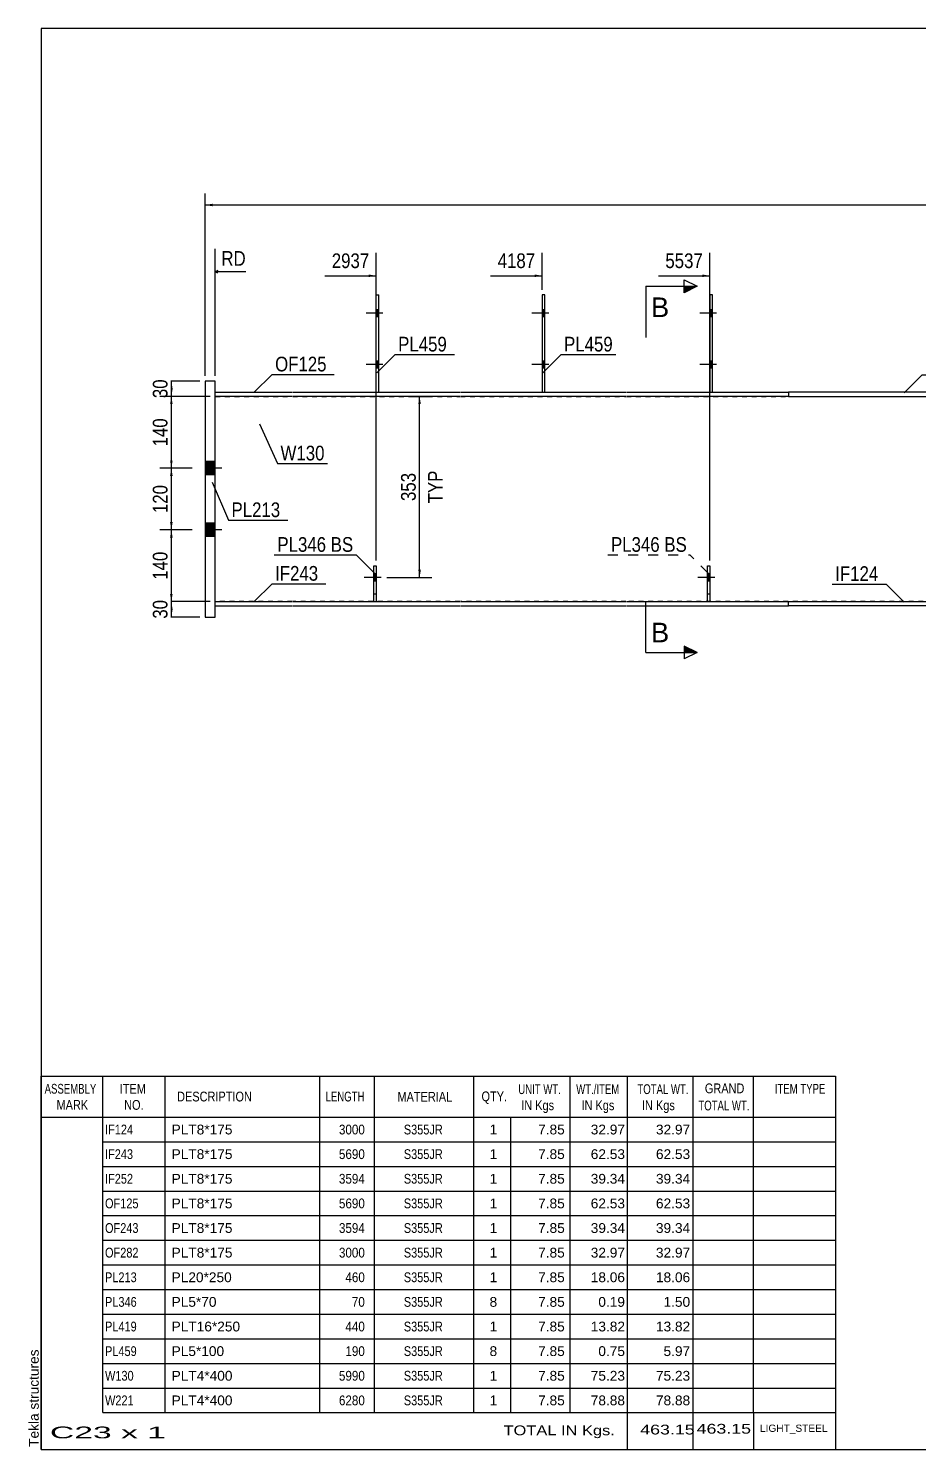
# Model space of a CAD drawing. Header units: millimetres. Extents: x -336 to 67, y -165 to 112.
# Drawn here: x -335.9 to -162.4, y -165.3 to 111.7 of the extents above; entities that cross this region are included whole.
import ezdxf

# ---------------------------------------------------------------- set-up
doc = ezdxf.new("R2010")
doc.units = ezdxf.units.MM
doc.linetypes.add('DXK_LINE_DOT1', pattern=[1.8814, 0.9407, -0.9407])
doc.linetypes.add('DXK_LINE_DOT2', pattern=[3.9198, 1.9599, -1.9599])
doc.styles.add('Arial', font='ARIAL.TTF', dxfattribs={"height": 0.2})
doc.styles.add('Arial Narrow', font='ARIALN.TTF', dxfattribs={"height": 0.2})

# ---------------------------------------------------------------- blocks, each defined once
blk = doc.blocks.new('Unknown-627317085-1209')
at = {"color": 5, "linetype": 'Continuous'}
for p, q in [((66.57, 111.74), (-333.43, 111.74)), ((-333.43, 111.74), (-333.43, -165.26)), ((66.57, -165.26), (66.57, 111.74)), ((-333.43, -165.26), (66.57, -165.26))]:
    blk.add_line(p, q, dxfattribs=at)
at = {"color": 174, "linetype": 'Continuous', "style": 'Arial'}
blk.add_text('Tekla structures', height=1.9102, rotation=90, dxfattribs=at).set_placement((-333.93, -164.76))
blk = doc.blocks.new('Bolt-627317085-1271 - 1261')
at = {"color": 3, "linetype": 'DXK_LINE_DOT2'}
for p, q in [((-267.15, 4.7), (-270.45, 4.7)), ((-268.1, 5.4), (-268.6, 5.4)), ((-268.1, 4), (-268.6, 4))]:
    blk.add_line(p, q, dxfattribs=at)
blk = doc.blocks.new('Part-627317085-1392 - 1261')
at = {"color": 7, "linetype": 'DXK_LINE_DOT1'}
for p, q in [((-268.6, 0), (-268.6, 7)), ((-268.6, 7), (-268.1, 7)), ((-268.1, 7), (-268.1, 0))]:
    blk.add_line(p, q, dxfattribs=at)
blk = doc.blocks.new('Bolt-627317085-1265 - 1261')
at = {"linetype": 'Continuous'}
for points in [[(-202.55, 55.5), (-202.55, 56.9), (-203.05, 56.9), (-203.05, 55.5)], [(-202.55, 55.5), (-202.55, 56.9), (-203.05, 56.9), (-203.05, 55.5)], [(-202.55, 45.5), (-202.55, 46.9), (-203.05, 46.9), (-203.05, 45.5)], [(-202.55, 45.5), (-202.55, 46.9), (-203.05, 46.9), (-203.05, 45.5)]]:
    blk.add_hatch(color=3, dxfattribs=at).paths.add_polyline_path(points)
at = {"color": 3, "linetype": 'Continuous'}
for p, q in [((-201.75, 56.2), (-205.05, 56.2)), ((-201.75, 56.2), (-205.05, 56.2)), ((-202.55, 56.9), (-203.05, 56.9)), ((-202.55, 56.9), (-203.05, 56.9)), ((-202.55, 55.5), (-203.05, 55.5)), ((-202.55, 55.5), (-203.05, 55.5)), ((-201.75, 46.2), (-205.05, 46.2)), ((-201.75, 46.2), (-205.05, 46.2)), ((-202.55, 46.9), (-203.05, 46.9)), ((-202.55, 46.9), (-203.05, 46.9)), ((-202.55, 45.5), (-203.05, 45.5)), ((-202.55, 45.5), (-203.05, 45.5))]:
    blk.add_line(p, q, dxfattribs=at)
blk = doc.blocks.new('Part-627317085-1644 - 1261')
at = {"color": 2, "linetype": 'Continuous'}
for p, q in [((-268.1, 40.8), (-268.1, 59.8)), ((-268.1, 59.8), (-267.6, 59.8)), ((-267.6, 40.8), (-267.6, 59.8))]:
    blk.add_line(p, q, dxfattribs=at)
at = {"color": 7, "linetype": 'DXK_LINE_DOT1'}
blk.add_line((-268.1, 40.8), (-267.6, 40.8), dxfattribs=at)
blk = doc.blocks.new('Bolt-627317085-1270 - 1261')
at = {"linetype": 'Continuous'}
blk.add_hatch(color=3, dxfattribs=at).paths.add_polyline_path([(-268.1, 4), (-268.1, 5.4), (-268.6, 5.4), (-268.6, 4)])
at = {"color": 3, "linetype": 'Continuous'}
for p, q in [((-267.15, 4.7), (-270.45, 4.7)), ((-268.1, 5.4), (-268.6, 5.4)), ((-268.1, 4), (-268.6, 4))]:
    blk.add_line(p, q, dxfattribs=at)
blk = doc.blocks.new('Bolt-627317085-1272 - 1261')
at = {"linetype": 'Continuous'}
for points in [[(-235.25, 55.5), (-235.25, 56.9), (-235.75, 56.9), (-235.75, 55.5)], [(-235.25, 55.5), (-235.25, 56.9), (-235.75, 56.9), (-235.75, 55.5)], [(-235.25, 45.5), (-235.25, 46.9), (-235.75, 46.9), (-235.75, 45.5)], [(-235.25, 45.5), (-235.25, 46.9), (-235.75, 46.9), (-235.75, 45.5)]]:
    blk.add_hatch(color=3, dxfattribs=at).paths.add_polyline_path(points)
at = {"color": 3, "linetype": 'Continuous'}
for p, q in [((-234.45, 56.2), (-237.75, 56.2)), ((-234.45, 56.2), (-237.75, 56.2)), ((-235.25, 56.9), (-235.75, 56.9)), ((-235.25, 56.9), (-235.75, 56.9)), ((-235.25, 55.5), (-235.75, 55.5)), ((-235.25, 55.5), (-235.75, 55.5)), ((-234.45, 46.2), (-237.75, 46.2)), ((-234.45, 46.2), (-237.75, 46.2)), ((-235.25, 46.9), (-235.75, 46.9)), ((-235.25, 46.9), (-235.75, 46.9)), ((-235.25, 45.5), (-235.75, 45.5)), ((-235.25, 45.5), (-235.75, 45.5))]:
    blk.add_line(p, q, dxfattribs=at)
blk = doc.blocks.new('Bolt-627317085-1273 - 1261')
at = {"linetype": 'Continuous'}
for points in [[(-301.5, 27.3), (-301.5, 24.7), (-299.5, 24.7), (-299.5, 27.3)], [(-301.5, 27.3), (-301.5, 24.7), (-299.5, 24.7), (-299.5, 27.3)], [(-301.5, 15.3), (-301.5, 12.7), (-299.5, 12.7), (-299.5, 15.3)], [(-301.5, 15.3), (-301.5, 12.7), (-299.5, 12.7), (-299.5, 15.3)]]:
    blk.add_hatch(color=3, dxfattribs=at).paths.add_polyline_path(points)
at = {"color": 3, "linetype": 'Continuous'}
for p, q in [((-299.5, 27.3), (-301.5, 27.3)), ((-299.5, 27.3), (-301.5, 27.3)), ((-298.2, 26), (-301.5, 26)), ((-298.2, 26), (-301.5, 26)), ((-299.5, 24.7), (-301.5, 24.7)), ((-299.5, 24.7), (-301.5, 24.7)), ((-299.5, 15.3), (-301.5, 15.3)), ((-299.5, 15.3), (-301.5, 15.3)), ((-298.2, 14), (-301.5, 14)), ((-298.2, 14), (-301.5, 14)), ((-299.5, 12.7), (-301.5, 12.7)), ((-299.5, 12.7), (-301.5, 12.7))]:
    blk.add_line(p, q, dxfattribs=at)
blk = doc.blocks.new('Part-627317085-1595 - 1261')
at = {"color": 2, "linetype": 'Continuous'}
for p, q in [((-299.5, 40.8), (-284.5, 40.8)), ((-284.5, 40), (-299.5, 40)), ((-284.4, 40.8), (-251.8, 40.8)), ((-251.8, 40), (-284.4, 40)), ((-251.7, 40.8), (-219.45, 40.8)), ((-219.45, 40), (-251.7, 40)), ((-219.35, 40.8), (-187.7, 40.8)), ((-187.7, 40), (-219.35, 40)), ((-187.7, 40.8), (-187.7, 40))]:
    blk.add_line(p, q, dxfattribs=at)
at = {"color": 7, "linetype": 'DXK_LINE_DOT1'}
blk.add_line((-299.5, 40), (-299.5, 40.8), dxfattribs=at)
blk = doc.blocks.new('Part-627317085-1419 - 1261')
at = {"color": 2, "linetype": 'Continuous'}
for p, q in [((-299.5, 43), (-301.5, 43)), ((-301.5, 43), (-301.5, -3)), ((-299.5, -3), (-299.5, 43)), ((-301.5, -3), (-299.5, -3))]:
    blk.add_line(p, q, dxfattribs=at)
blk = doc.blocks.new('Part-627317085-1291 - 1261')
at = {"color": 7, "linetype": 'DXK_LINE_DOT1'}
for p, q in [((-299.5, 40), (-284.5, 40)), ((-299.5, 0), (-299.5, 40)), ((-284.4, 40), (-251.8, 40)), ((-251.7, 40), (-219.45, 40)), ((-219.35, 40), (-157.7, 40)), ((-284.5, 0), (-299.5, 0)), ((-251.8, 0), (-284.4, 0)), ((-219.45, 0), (-251.7, 0)), ((-157.7, 0), (-219.35, 0))]:
    blk.add_line(p, q, dxfattribs=at)
at = {"color": 2, "linetype": 'Continuous'}
blk.add_line((-157.7, 40), (-157.7, 0), dxfattribs=at)
blk = doc.blocks.new('Part-627317085-1362 - 1261')
at = {"color": 2, "linetype": 'Continuous'}
for p, q in [((-202.55, 59.8), (-203.05, 59.8)), ((-203.05, 59.8), (-203.05, 40.8)), ((-202.55, 40.8), (-202.55, 59.8))]:
    blk.add_line(p, q, dxfattribs=at)
at = {"color": 7, "linetype": 'DXK_LINE_DOT1'}
blk.add_line((-203.05, 40.8), (-202.55, 40.8), dxfattribs=at)
blk = doc.blocks.new('Bolt-627317085-1645 - 1261')
at = {"linetype": 'Continuous'}
for points in [[(-267.6, 55.5), (-267.6, 56.9), (-268.1, 56.9), (-268.1, 55.5)], [(-267.6, 55.5), (-267.6, 56.9), (-268.1, 56.9), (-268.1, 55.5)], [(-267.6, 45.5), (-267.6, 46.9), (-268.1, 46.9), (-268.1, 45.5)], [(-267.6, 45.5), (-267.6, 46.9), (-268.1, 46.9), (-268.1, 45.5)]]:
    blk.add_hatch(color=3, dxfattribs=at).paths.add_polyline_path(points)
at = {"color": 3, "linetype": 'Continuous'}
for p, q in [((-266.8, 56.2), (-270.1, 56.2)), ((-266.8, 56.2), (-270.1, 56.2)), ((-267.6, 56.9), (-268.1, 56.9)), ((-267.6, 56.9), (-268.1, 56.9)), ((-267.6, 55.5), (-268.1, 55.5)), ((-267.6, 55.5), (-268.1, 55.5)), ((-266.8, 46.2), (-270.1, 46.2)), ((-266.8, 46.2), (-270.1, 46.2)), ((-267.6, 46.9), (-268.1, 46.9)), ((-267.6, 46.9), (-268.1, 46.9)), ((-267.6, 45.5), (-268.1, 45.5)), ((-267.6, 45.5), (-268.1, 45.5))]:
    blk.add_line(p, q, dxfattribs=at)
blk = doc.blocks.new('Part-627317085-1627 - 1261')
at = {"color": 7, "linetype": 'DXK_LINE_DOT1'}
for p, q in [((-203.55, 0), (-203.55, 7)), ((-203.55, 7), (-203.05, 7)), ((-203.05, 7), (-203.05, 0)), ((-203.55, 1.5), (-203.05, 1.5))]:
    blk.add_line(p, q, dxfattribs=at)
blk = doc.blocks.new('Part-627317085-1387 - 1261')
at = {"color": 2, "linetype": 'Continuous'}
for p, q in [((-268.6, 0), (-268.6, 7)), ((-268.6, 7), (-268.1, 7)), ((-268.1, 7), (-268.1, 0))]:
    blk.add_line(p, q, dxfattribs=at)
at = {"color": 7, "linetype": 'DXK_LINE_DOT1'}
blk.add_line((-268.6, 1.5), (-268.1, 1.5), dxfattribs=at)
blk = doc.blocks.new('Part-627317085-1397 - 1261')
at = {"color": 2, "linetype": 'Continuous'}
for p, q in [((-235.25, 59.8), (-235.75, 59.8)), ((-235.75, 59.8), (-235.75, 40.8)), ((-235.25, 40.8), (-235.25, 59.8))]:
    blk.add_line(p, q, dxfattribs=at)
at = {"color": 7, "linetype": 'DXK_LINE_DOT1'}
blk.add_line((-235.75, 40.8), (-235.25, 40.8), dxfattribs=at)
blk = doc.blocks.new('Part-627317085-1463 - 1261')
at = {"color": 2, "linetype": 'Continuous'}
for p, q in [((-187.7, -0.8), (-187.7, 0)), ((-187.7, 0), (-142.7, 0)), ((-142.6, 0), (-110.35, 0)), ((-110.25, 0), (-77.65, 0)), ((-77.55, 0), (-62.55, 0)), ((-62.55, 0), (-62.55, -0.8)), ((-142.7, -0.8), (-187.7, -0.8)), ((-110.35, -0.8), (-142.6, -0.8)), ((-77.65, -0.8), (-110.25, -0.8)), ((-62.55, -0.8), (-77.55, -0.8))]:
    blk.add_line(p, q, dxfattribs=at)
blk = doc.blocks.new('Part-627317085-1507 - 1261')
at = {"color": 2, "linetype": 'Continuous'}
for p, q in [((-299.5, 0), (-284.5, 0)), ((-284.4, 0), (-251.8, 0)), ((-251.7, 0), (-219.45, 0)), ((-219.35, 0), (-187.7, 0)), ((-187.7, -0.8), (-187.7, 0)), ((-299.5, -0.8), (-284.5, -0.8)), ((-284.4, -0.8), (-251.8, -0.8)), ((-251.7, -0.8), (-219.45, -0.8)), ((-219.35, -0.8), (-187.7, -0.8))]:
    blk.add_line(p, q, dxfattribs=at)
at = {"color": 7, "linetype": 'DXK_LINE_DOT1'}
blk.add_line((-299.5, -0.8), (-299.5, 0), dxfattribs=at)
blk = doc.blocks.new('Part-627317085-1551 - 1261')
at = {"color": 2, "linetype": 'Continuous'}
for p, q in [((-187.7, 40.8), (-187.7, 40)), ((-142.7, 40.8), (-187.7, 40.8)), ((-187.7, 40), (-142.7, 40)), ((-110.35, 40.8), (-142.6, 40.8)), ((-142.6, 40), (-110.35, 40)), ((-77.65, 40.8), (-110.25, 40.8)), ((-110.25, 40), (-77.65, 40)), ((-62.55, 40.8), (-77.55, 40.8)), ((-77.55, 40), (-62.55, 40)), ((-62.55, 40), (-62.55, 40.8))]:
    blk.add_line(p, q, dxfattribs=at)
blk = doc.blocks.new('Bolt-627317085-1633 - 1261')
at = {"linetype": 'Continuous'}
blk.add_hatch(color=3, dxfattribs=at).paths.add_polyline_path([(-203.05, 4), (-203.05, 5.4), (-203.55, 5.4), (-203.55, 4)])
at = {"color": 3, "linetype": 'Continuous'}
for p, q in [((-202.1, 4.7), (-205.4, 4.7)), ((-203.05, 5.4), (-203.55, 5.4)), ((-203.05, 4), (-203.55, 4))]:
    blk.add_line(p, q, dxfattribs=at)
blk = doc.blocks.new('Part-627317085-1632 - 1261')
at = {"color": 2, "linetype": 'Continuous'}
for p, q in [((-203.55, 0), (-203.55, 7)), ((-203.55, 7), (-203.05, 7)), ((-203.05, 7), (-203.05, 0))]:
    blk.add_line(p, q, dxfattribs=at)
blk = doc.blocks.new('Bolt-627317085-1634 - 1261')
at = {"color": 3, "linetype": 'DXK_LINE_DOT2'}
for p, q in [((-202.1, 4.7), (-205.4, 4.7)), ((-203.05, 5.4), (-203.55, 5.4)), ((-203.05, 4), (-203.55, 4))]:
    blk.add_line(p, q, dxfattribs=at)
blk = doc.blocks.new('StraightDimension-627317085-1671 - 1261')
at = {"linetype": 'Continuous'}
for points in [[(-308.32, 41.5), (-308.07, 43), (-307.82, 41.5)], [(-307.82, 41.5), (-308.07, 40), (-308.32, 41.5)]]:
    blk.add_hatch(color=7, dxfattribs=at).paths.add_polyline_path(points)
at = {"color": 7, "linetype": 'Continuous'}
for p, q in [((-302.5, 43), (-310.32, 43)), ((-308.07, 40), (-308.07, 43)), ((-300.5, 40), (-310.32, 40))]:
    blk.add_line(p, q, dxfattribs=at)
at = {"color": 0}
blk.add_wipeout([(-308.22, 43.93), (-312.42, 43.93), (-312.42, 39.07), (-308.22, 39.07)], dxfattribs=at)
at = {"color": 3, "style": 'Arial Narrow'}
blk.add_text('30', height=2.863, rotation=90.0002, dxfattribs=at).set_placement((-308.82, 39.67))
blk = doc.blocks.new('StraightDimension-627317085-1688 - 1261')
at = {"linetype": 'Continuous'}
for points in [[(-308.32, 12.5), (-308.07, 14), (-307.82, 12.5)], [(-307.82, 1.5), (-308.07, 0), (-308.32, 1.5)]]:
    blk.add_hatch(color=7, dxfattribs=at).paths.add_polyline_path(points)
at = {"color": 7, "linetype": 'Continuous'}
for p, q in [((-304, 14), (-310.32, 14)), ((-308.07, 0), (-308.07, 14)), ((-300.5, 0), (-310.32, 0))]:
    blk.add_line(p, q, dxfattribs=at)
at = {"color": 0}
blk.add_wipeout([(-308.22, 10.34), (-312.42, 10.34), (-312.42, 3.66), (-308.22, 3.66)], dxfattribs=at)
at = {"color": 3, "style": 'Arial Narrow'}
blk.add_text('140', height=2.863, rotation=90.0002, dxfattribs=at).set_placement((-308.82, 4.26))
blk = doc.blocks.new('StraightDimension-627317085-1696 - 1261')
at = {"linetype": 'Continuous'}
for points in [[(-308.32, 38.5), (-308.07, 40), (-307.82, 38.5)], [(-307.82, 27.5), (-308.07, 26), (-308.32, 27.5)]]:
    blk.add_hatch(color=7, dxfattribs=at).paths.add_polyline_path(points)
at = {"color": 7, "linetype": 'Continuous'}
for p, q in [((-300.5, 40), (-310.32, 40)), ((-308.07, 26), (-308.07, 40)), ((-304, 26), (-310.32, 26))]:
    blk.add_line(p, q, dxfattribs=at)
at = {"color": 0}
blk.add_wipeout([(-308.22, 36.34), (-312.42, 36.34), (-312.42, 29.66), (-308.22, 29.66)], dxfattribs=at)
at = {"color": 3, "style": 'Arial Narrow'}
blk.add_text('140', height=2.863, rotation=90.0002, dxfattribs=at).set_placement((-308.82, 30.26))
blk = doc.blocks.new('StraightDimension-627317085-1706 - 1261')
at = {"linetype": 'Continuous'}
for points in [[(-308.32, -1.5), (-308.07, 0), (-307.82, -1.5)], [(-307.82, -1.5), (-308.07, -3), (-308.32, -1.5)]]:
    blk.add_hatch(color=7, dxfattribs=at).paths.add_polyline_path(points)
at = {"color": 7, "linetype": 'Continuous'}
for p, q in [((-300.5, 0), (-310.32, 0)), ((-308.07, -3), (-308.07, 0)), ((-302.5, -3), (-310.32, -3))]:
    blk.add_line(p, q, dxfattribs=at)
at = {"color": 0}
blk.add_wipeout([(-308.22, 0.93), (-312.42, 0.93), (-312.42, -3.93), (-308.22, -3.93)], dxfattribs=at)
at = {"color": 3, "style": 'Arial Narrow'}
blk.add_text('30', height=2.863, rotation=90.0002, dxfattribs=at).set_placement((-308.82, -3.33))
blk = doc.blocks.new('StraightDimension-627317085-1788 - 1261')
at = {"linetype": 'Continuous'}
for points in [[(-300, 77.07), (-301.5, 77.32), (-300, 77.57)], [(43.95, 77.57), (45.45, 77.32), (43.95, 77.07)]]:
    blk.add_hatch(color=7, dxfattribs=at).paths.add_polyline_path(points)
at = {"color": 7, "linetype": 'Continuous'}
for p, q in [((-301.5, 44), (-301.5, 79.57)), ((45.45, 43), (45.45, 79.57)), ((-301.5, 77.32), (45.45, 77.32))]:
    blk.add_line(p, q, dxfattribs=at)
at = {"color": 0}
blk.add_wipeout([(-122.86, 77.47), (-122.86, 81.67), (-133.2, 81.67), (-133.2, 77.47)], dxfattribs=at)
at = {"color": 3, "style": 'Arial Narrow'}
blk.add_text('12325', height=2.863, dxfattribs=at).set_placement((-132.6, 78.07))
blk = doc.blocks.new('StraightDimension-627317085-1797 - 1261')
at = {"linetype": 'Continuous'}
for points in [[(-259.92, 38.5), (-259.67, 40), (-259.42, 38.5)], [(-259.42, 6.2), (-259.67, 4.7), (-259.92, 6.2)]]:
    blk.add_hatch(color=7, dxfattribs=at).paths.add_polyline_path(points)
at = {"color": 7, "linetype": 'Continuous'}
for p, q in [((-261.25, 40), (-257.27, 40)), ((-259.67, 4.7), (-259.67, 40)), ((-266.02, 4.7), (-257.27, 4.7))]:
    blk.add_line(p, q, dxfattribs=at)
at = {"color": 0}
blk.add_wipeout([(-259.82, 25.69), (-264.02, 25.69), (-264.02, 19.01), (-259.82, 19.01)], dxfattribs=at)
at = {"color": 3, "style": 'Arial Narrow'}
blk.add_text('353', height=2.863, rotation=90.0002, dxfattribs=at).set_placement((-260.42, 19.61))
at = {"color": 0, "linetype": 'Continuous'}
blk.add_wipeout([(-254.57, 26.14), (-258.77, 26.14), (-258.77, 18.56), (-254.57, 18.56)], dxfattribs=at)
at = {"color": 3, "linetype": 'Continuous', "style": 'Arial Narrow'}
blk.add_text('TYP', height=2.863, rotation=90.0002, dxfattribs=at).set_placement((-255.17, 19.16))
blk = doc.blocks.new('StraightDimension-627317085-4329 - 1261')
at = {"linetype": 'Continuous'}
for points in [[(-308.32, 24.5), (-308.07, 26), (-307.82, 24.5)], [(-307.82, 15.5), (-308.07, 14), (-308.32, 15.5)]]:
    blk.add_hatch(color=7, dxfattribs=at).paths.add_polyline_path(points)
at = {"color": 7, "linetype": 'Continuous'}
for p, q in [((-304, 26), (-310.32, 26)), ((-308.07, 14), (-308.07, 26)), ((-304, 14), (-310.32, 14))]:
    blk.add_line(p, q, dxfattribs=at)
at = {"color": 0}
blk.add_wipeout([(-308.22, 23.34), (-312.42, 23.34), (-312.42, 16.66), (-308.22, 16.66)], dxfattribs=at)
at = {"color": 3, "style": 'Arial Narrow'}
blk.add_text('120', height=2.863, rotation=90.0002, dxfattribs=at).set_placement((-308.82, 17.26))
blk = doc.blocks.new('StraightDimension-627317085-5208 - 1261')
at = {"linetype": 'Continuous'}
blk.add_hatch(color=7, dxfattribs=at).paths.add_polyline_path([(-204.55, 63.77), (-203.05, 63.52), (-204.55, 63.27)])
at = {"color": 7, "linetype": 'Continuous'}
for p, q in [((-203.05, 8), (-203.05, 68.02)), ((-213.11, 63.52), (-203.05, 63.52))]:
    blk.add_line(p, q, dxfattribs=at)
at = {"color": 0}
blk.add_wipeout([(-203.83, 64.42), (-203.83, 68.62), (-212.34, 68.62), (-212.34, 64.42)], dxfattribs=at)
at = {"color": 3, "style": 'Arial Narrow'}
blk.add_text('5537', height=2.863, dxfattribs=at).set_placement((-211.74, 65.02))
blk = doc.blocks.new('StraightDimension-627317085-5209 - 1261')
at = {"linetype": 'Continuous'}
blk.add_hatch(color=7, dxfattribs=at).paths.add_polyline_path([(-237.25, 63.77), (-235.75, 63.52), (-237.25, 63.27)])
at = {"color": 7, "linetype": 'Continuous'}
for p, q in [((-235.75, 60.8), (-235.75, 68.02)), ((-245.81, 63.52), (-235.75, 63.52))]:
    blk.add_line(p, q, dxfattribs=at)
at = {"color": 0}
blk.add_wipeout([(-236.53, 64.42), (-236.53, 68.62), (-245.04, 68.62), (-245.04, 64.42)], dxfattribs=at)
at = {"color": 3, "style": 'Arial Narrow'}
blk.add_text('4187', height=2.863, dxfattribs=at).set_placement((-244.44, 65.02))
blk = doc.blocks.new('StraightDimension-627317085-5210 - 1261')
at = {"linetype": 'Continuous'}
blk.add_hatch(color=7, dxfattribs=at).paths.add_polyline_path([(-269.6, 63.77), (-268.1, 63.52), (-269.6, 63.27)])
at = {"color": 7, "linetype": 'Continuous'}
for p, q in [((-268.1, 8), (-268.1, 68.02)), ((-278.16, 63.52), (-268.1, 63.52))]:
    blk.add_line(p, q, dxfattribs=at)
at = {"color": 0, "linetype": 'Continuous'}
blk.add_wipeout([(-292.97, 64.87), (-292.97, 69.07), (-298.91, 69.07), (-298.91, 64.87)], dxfattribs=at)
at = {"color": 7, "linetype": 'Continuous'}
for p, q in [((-299.5, 44), (-299.5, 68.77)), ((-299, 64.52), (-299.5, 64.27)), ((-299, 64.02), (-299.5, 64.27)), ((-293.57, 64.27), (-299.5, 64.27))]:
    blk.add_line(p, q, dxfattribs=at)
at = {"color": 3, "linetype": 'Continuous', "style": 'Arial Narrow'}
blk.add_text('RD', height=2.863, dxfattribs=at).set_placement((-298.31, 65.47))
at = {"color": 0}
blk.add_wipeout([(-268.87, 64.42), (-268.87, 68.62), (-277.39, 68.62), (-277.39, 64.42)], dxfattribs=at)
at = {"color": 3, "style": 'Arial Narrow'}
blk.add_text('2937', height=2.863, dxfattribs=at).set_placement((-276.79, 65.02))
blk = doc.blocks.new('CBS_BOM-627317085-5950')
at = {"color": 7, "linetype": 'Continuous'}
for p, q in [((-333.46, -100.49), (-333.46, -92.49)), ((-333.46, -92.49), (-178.54, -92.49)), ((-321.46, -100.49), (-321.46, -92.49)), ((-309.27, -100.49), (-309.27, -92.49)), ((-279.11, -100.49), (-279.11, -92.49)), ((-268.43, -100.49), (-268.43, -92.49)), ((-249.11, -100.49), (-249.11, -92.49)), ((-230.31, -100.49), (-230.31, -92.49)), ((-219.1, -100.49), (-219.1, -92.49)), ((-206.31, -100.49), (-206.31, -92.49)), ((-194.56, -100.49), (-194.56, -92.49)), ((-178.54, -92.5), (-178.54, -100.48)), ((-333.46, -100.49), (-178.54, -100.49)), ((-333.46, -105.29), (-333.46, -100.49)), ((-321.46, -105.29), (-321.46, -100.49)), ((-309.27, -105.29), (-309.27, -100.49)), ((-279.11, -105.29), (-279.11, -100.49)), ((-268.43, -105.29), (-268.43, -100.49)), ((-249.11, -105.29), (-249.11, -100.49)), ((-241.85, -105.29), (-241.85, -100.49)), ((-230.31, -105.29), (-230.31, -100.49)), ((-219.1, -105.29), (-219.1, -100.49)), ((-206.31, -105.29), (-206.31, -100.49)), ((-194.54, -105.29), (-194.54, -100.49)), ((-178.54, -100.5), (-178.54, -105.29)), ((-333.46, -110.09), (-333.46, -105.29)), ((-321.46, -105.29), (-178.54, -105.29)), ((-321.46, -110.09), (-321.46, -105.29)), ((-309.27, -110.09), (-309.27, -105.29)), ((-279.11, -110.09), (-279.11, -105.29)), ((-268.43, -110.09), (-268.43, -105.29)), ((-249.11, -110.09), (-249.11, -105.29)), ((-241.85, -110.09), (-241.85, -105.29)), ((-230.31, -110.09), (-230.31, -105.29)), ((-219.1, -110.09), (-219.1, -105.29)), ((-206.31, -110.09), (-206.31, -105.29)), ((-194.54, -110.09), (-194.54, -105.29)), ((-178.54, -105.3), (-178.54, -110.09)), ((-333.46, -114.89), (-333.46, -110.09)), ((-321.46, -110.09), (-178.54, -110.09)), ((-321.46, -114.89), (-321.46, -110.09)), ((-309.27, -114.89), (-309.27, -110.09)), ((-279.11, -114.89), (-279.11, -110.09)), ((-268.43, -114.89), (-268.43, -110.09)), ((-249.11, -114.89), (-249.11, -110.09)), ((-241.85, -114.89), (-241.85, -110.09)), ((-230.31, -114.89), (-230.31, -110.09)), ((-219.1, -114.89), (-219.1, -110.09)), ((-206.31, -114.89), (-206.31, -110.09)), ((-194.54, -114.89), (-194.54, -110.09)), ((-178.54, -110.1), (-178.54, -114.89)), ((-333.46, -119.69), (-333.46, -114.89)), ((-321.46, -114.89), (-178.54, -114.89)), ((-321.46, -119.69), (-321.46, -114.89)), ((-309.27, -119.69), (-309.27, -114.89)), ((-279.11, -119.69), (-279.11, -114.89)), ((-268.43, -119.69), (-268.43, -114.89)), ((-249.11, -119.69), (-249.11, -114.89)), ((-241.85, -119.69), (-241.85, -114.89)), ((-230.31, -119.69), (-230.31, -114.89)), ((-219.1, -119.69), (-219.1, -114.89)), ((-206.31, -119.69), (-206.31, -114.89)), ((-194.54, -119.69), (-194.54, -114.89)), ((-178.54, -114.9), (-178.54, -119.69)), ((-333.46, -124.49), (-333.46, -119.69)), ((-321.46, -119.69), (-178.54, -119.69)), ((-321.46, -124.49), (-321.46, -119.69)), ((-309.27, -124.49), (-309.27, -119.69)), ((-279.11, -124.49), (-279.11, -119.69)), ((-268.43, -124.49), (-268.43, -119.69)), ((-249.11, -124.49), (-249.11, -119.69)), ((-241.85, -124.49), (-241.85, -119.69)), ((-230.31, -124.49), (-230.31, -119.69)), ((-219.1, -124.49), (-219.1, -119.69)), ((-206.31, -124.49), (-206.31, -119.69)), ((-194.54, -124.49), (-194.54, -119.69)), ((-178.54, -119.7), (-178.54, -124.49)), ((-333.46, -129.29), (-333.46, -124.49)), ((-321.46, -124.49), (-178.54, -124.49)), ((-321.46, -129.29), (-321.46, -124.49)), ((-309.27, -129.29), (-309.27, -124.49)), ((-279.11, -129.29), (-279.11, -124.49)), ((-268.43, -129.29), (-268.43, -124.49)), ((-249.11, -129.29), (-249.11, -124.49)), ((-241.85, -129.29), (-241.85, -124.49)), ((-230.31, -129.29), (-230.31, -124.49)), ((-219.1, -129.29), (-219.1, -124.49)), ((-206.31, -129.29), (-206.31, -124.49)), ((-194.54, -129.29), (-194.54, -124.49)), ((-178.54, -124.5), (-178.54, -129.29)), ((-333.46, -134.09), (-333.46, -129.29)), ((-321.46, -129.29), (-178.54, -129.29)), ((-321.46, -134.09), (-321.46, -129.29)), ((-309.27, -134.09), (-309.27, -129.29)), ((-279.11, -134.09), (-279.11, -129.29)), ((-268.43, -134.09), (-268.43, -129.29)), ((-249.11, -134.09), (-249.11, -129.29)), ((-241.85, -134.09), (-241.85, -129.29)), ((-230.31, -134.09), (-230.31, -129.29)), ((-219.1, -134.09), (-219.1, -129.29)), ((-206.31, -134.09), (-206.31, -129.29)), ((-194.54, -134.09), (-194.54, -129.29)), ((-178.54, -129.3), (-178.54, -134.09)), ((-333.46, -138.89), (-333.46, -134.09)), ((-321.46, -134.09), (-178.54, -134.09)), ((-321.46, -138.89), (-321.46, -134.09)), ((-309.27, -138.89), (-309.27, -134.09)), ((-279.11, -138.89), (-279.11, -134.09)), ((-268.43, -138.89), (-268.43, -134.09)), ((-249.11, -138.89), (-249.11, -134.09)), ((-241.85, -138.89), (-241.85, -134.09)), ((-230.31, -138.89), (-230.31, -134.09)), ((-219.1, -138.89), (-219.1, -134.09)), ((-206.31, -138.89), (-206.31, -134.09)), ((-194.54, -138.89), (-194.54, -134.09)), ((-178.54, -134.1), (-178.54, -138.89)), ((-333.46, -143.69), (-333.46, -138.89)), ((-321.46, -138.89), (-178.54, -138.89)), ((-321.46, -143.69), (-321.46, -138.89)), ((-309.27, -143.69), (-309.27, -138.89)), ((-279.11, -143.69), (-279.11, -138.89)), ((-268.43, -143.69), (-268.43, -138.89)), ((-249.11, -143.69), (-249.11, -138.89)), ((-241.85, -143.69), (-241.85, -138.89)), ((-230.31, -143.69), (-230.31, -138.89)), ((-219.1, -143.69), (-219.1, -138.89)), ((-206.31, -143.69), (-206.31, -138.89)), ((-194.54, -143.69), (-194.54, -138.89)), ((-178.54, -138.9), (-178.54, -143.69)), ((-333.46, -148.49), (-333.46, -143.69)), ((-321.46, -143.69), (-178.54, -143.69)), ((-321.46, -148.49), (-321.46, -143.69)), ((-309.27, -148.49), (-309.27, -143.69)), ((-279.11, -148.49), (-279.11, -143.69)), ((-268.43, -148.49), (-268.43, -143.69)), ((-249.11, -148.49), (-249.11, -143.69)), ((-241.85, -148.49), (-241.85, -143.69)), ((-230.31, -148.49), (-230.31, -143.69)), ((-219.1, -148.49), (-219.1, -143.69)), ((-206.31, -148.49), (-206.31, -143.69)), ((-194.54, -148.49), (-194.54, -143.69)), ((-178.54, -143.7), (-178.54, -148.49)), ((-333.46, -153.29), (-333.46, -148.49)), ((-321.46, -148.49), (-178.54, -148.49)), ((-321.46, -153.29), (-321.46, -148.49)), ((-309.27, -153.29), (-309.27, -148.49)), ((-279.11, -153.29), (-279.11, -148.49)), ((-268.43, -153.29), (-268.43, -148.49)), ((-249.11, -153.29), (-249.11, -148.49)), ((-241.85, -153.29), (-241.85, -148.49)), ((-230.31, -153.29), (-230.31, -148.49)), ((-219.1, -153.29), (-219.1, -148.49)), ((-206.31, -153.29), (-206.31, -148.49)), ((-194.54, -153.29), (-194.54, -148.49)), ((-178.54, -148.5), (-178.54, -153.29)), ((-333.46, -158.09), (-333.46, -153.29)), ((-321.46, -153.29), (-178.54, -153.29)), ((-321.46, -158.09), (-321.46, -153.29)), ((-309.27, -158.09), (-309.27, -153.29)), ((-279.11, -158.09), (-279.11, -153.29)), ((-268.43, -158.09), (-268.43, -153.29)), ((-249.11, -158.09), (-249.11, -153.29)), ((-241.85, -158.09), (-241.85, -153.29)), ((-230.31, -158.09), (-230.31, -153.29)), ((-219.1, -158.09), (-219.1, -153.29)), ((-206.31, -158.09), (-206.31, -153.29)), ((-194.54, -158.09), (-194.54, -153.29)), ((-178.54, -153.3), (-178.54, -158.09)), ((-333.46, -165.29), (-333.46, -158.11)), ((-321.46, -158.09), (-178.54, -158.09)), ((-219.1, -165.29), (-219.1, -158.11)), ((-206.31, -165.29), (-206.31, -158.11)), ((-194.5, -165.29), (-194.5, -158.11)), ((-178.54, -158.09), (-178.54, -165.29)), ((-333.46, -165.29), (-178.54, -165.29))]:
    blk.add_line(p, q, dxfattribs=at)
at = {"color": 3, "linetype": 'Continuous', "style": 'Arial'}
for s, height, width, p in [('ASSEMBLY', 1.91, 0.7, (-332.78, -95.92)), ('ITEM', 1.91, 0.8, (-318.13, -95.92)), ('UNIT WT.', 1.91, 0.7, (-240.42, -95.99)), ('WT./ITEM', 1.91, 0.7, (-229.13, -95.99)), ('TOTAL WT.', 1.91, 0.7, (-217.19, -95.99)), ('GRAND', 1.91, 0.8, (-204.04, -95.84)), ('ITEM TYPE', 1.91, 0.7, (-190.4, -95.91)), ('DESCRIPTION', 1.9102, 0.8, (-306.95, -97.43)), ('LENGTH', 1.91, 0.7, (-278, -97.43)), ('MATERIAL', 1.91, 0.8, (-263.98, -97.47)), ('QTY.', 1.91, 0.8, (-247.59, -97.39)), ('MARK', 1.91, 0.8, (-330.46, -99.06)), ('NO.', 1.91, 0.8, (-317.28, -99.06)), ('IN Kgs', 1.91, 0.8, (-239.84, -99.13)), ('IN Kgs', 1.91, 0.8, (-228.09, -99.13)), ('IN Kgs', 1.91, 0.8, (-216.3, -99.13)), ('TOTAL WT.', 1.91, 0.7, (-205.3, -99.18))]:
    blk.add_text(s, height=height, dxfattribs=dict(at, width=width)).set_placement(p)
at = {"color": 7, "linetype": 'Continuous', "style": 'Arial'}
for s, width, p in [('IF124', 0.8, (-321, -103.86)), ('3000', 0.85, (-275.39, -103.86)), ('S355JR', 0.8, (-262.74, -103.86)), ('IF243', 0.8, (-321, -108.66)), ('5690', 0.85, (-275.39, -108.66)), ('S355JR', 0.8, (-262.74, -108.66)), ('IF252', 0.8, (-321, -113.46)), ('3594', 0.85, (-275.39, -113.46)), ('S355JR', 0.8, (-262.74, -113.46)), ('OF125', 0.8, (-321, -118.26)), ('5690', 0.85, (-275.39, -118.26)), ('S355JR', 0.8, (-262.74, -118.26)), ('OF243', 0.8, (-321, -123.06)), ('3594', 0.85, (-275.39, -123.06)), ('S355JR', 0.8, (-262.74, -123.06)), ('OF282', 0.8, (-321, -127.86)), ('3000', 0.85, (-275.39, -127.86)), ('S355JR', 0.8, (-262.74, -127.86)), ('PL213', 0.8, (-321, -132.66)), ('460', 0.85, (-274.13, -132.66)), ('S355JR', 0.8, (-262.74, -132.66)), ('PL346', 0.8, (-321, -137.46)), ('70', 0.85, (-272.87, -137.46)), ('S355JR', 0.8, (-262.74, -137.46)), ('PL419', 0.8, (-321, -142.26)), ('440', 0.85, (-274.13, -142.26)), ('S355JR', 0.8, (-262.74, -142.26)), ('PL459', 0.8, (-321, -147.06)), ('190', 0.85, (-274.13, -147.06)), ('S355JR', 0.8, (-262.74, -147.06)), ('W130', 0.8, (-321, -151.86)), ('5990', 0.85, (-275.39, -151.86)), ('S355JR', 0.8, (-262.74, -151.86)), ('W221', 0.8, (-321, -156.66)), ('6280', 0.85, (-275.39, -156.66)), ('S355JR', 0.8, (-262.74, -156.66))]:
    blk.add_text(s, height=1.91, dxfattribs=dict(at, width=width)).set_placement(p)
for s, p in [('PLT8*175', (-308.02, -103.86)), ('1', (-246.02, -103.86)), ('7.85', (-236.55, -103.86)), ('32.97', (-226.29, -103.86)), ('32.97', (-213.58, -103.86)), ('PLT8*175', (-308.02, -108.66)), ('1', (-246.02, -108.66)), ('7.85', (-236.55, -108.66)), ('62.53', (-226.29, -108.66)), ('62.53', (-213.58, -108.66)), ('PLT8*175', (-308.02, -113.46)), ('1', (-246.02, -113.46)), ('7.85', (-236.55, -113.46)), ('39.34', (-226.29, -113.46)), ('39.34', (-213.58, -113.46)), ('PLT8*175', (-308.02, -118.26)), ('1', (-246.02, -118.26)), ('7.85', (-236.55, -118.26)), ('62.53', (-226.29, -118.26)), ('62.53', (-213.58, -118.26)), ('PLT8*175', (-308.02, -123.06)), ('1', (-246.02, -123.06)), ('7.85', (-236.55, -123.06)), ('39.34', (-226.29, -123.06)), ('39.34', (-213.58, -123.06)), ('PLT8*175', (-308.02, -127.86)), ('1', (-246.02, -127.86)), ('7.85', (-236.55, -127.86)), ('32.97', (-226.29, -127.86)), ('32.97', (-213.58, -127.86)), ('PL20*250', (-308.02, -132.66)), ('1', (-246.02, -132.66)), ('7.85', (-236.55, -132.66)), ('18.06', (-226.29, -132.66)), ('18.06', (-213.58, -132.66)), ('PL5*70', (-308.02, -137.46)), ('8', (-246.02, -137.46)), ('7.85', (-236.55, -137.46)), ('0.19', (-224.81, -137.46)), ('1.50', (-212.1, -137.46)), ('PLT16*250', (-308.02, -142.26)), ('1', (-246.02, -142.26)), ('7.85', (-236.55, -142.26)), ('13.82', (-226.29, -142.26)), ('13.82', (-213.58, -142.26)), ('PL5*100', (-308.02, -147.06)), ('8', (-246.02, -147.06)), ('7.85', (-236.55, -147.06)), ('0.75', (-224.81, -147.06)), ('5.97', (-212.1, -147.06)), ('PLT4*400', (-308.02, -151.86)), ('1', (-246.02, -151.86)), ('7.85', (-236.55, -151.86)), ('75.23', (-226.29, -151.86)), ('75.23', (-213.58, -151.86)), ('PLT4*400', (-308.02, -156.66)), ('1', (-246.02, -156.66)), ('7.85', (-236.55, -156.66)), ('78.88', (-226.29, -156.66)), ('78.88', (-213.58, -156.66))]:
    blk.add_text(s, height=1.91, dxfattribs=at).set_placement(p)
at = {"color": 6, "linetype": 'Continuous', "style": 'Arial'}
for s, height, width, p in [('TOTAL IN Kgs.', 1.9102, 1.2, (-243.3, -162.5)), ('463.15', 1.91, 1.3, (-216.64, -162.35)), ('463.15', 1.91, 1.3, (-205.64, -162.19)), ('C23 x 1', 2.292, 2.05, (-331.74, -163.1))]:
    blk.add_text(s, height=height, dxfattribs=dict(at, width=width)).set_placement(p)
blk.add_text('LIGHT_STEEL', height=1.4135, dxfattribs=at).set_placement((-193.29, -161.84))
blk = doc.blocks.new('Mark-627317085-1640 - 1261')
at = {"color": 0}
blk.add_wipeout([(-254.33, 48.76), (-254.33, 51.76), (-263.84, 51.76), (-263.84, 48.76)], dxfattribs=at)
blk.add_wipeout([(-254.33, 48.76), (-254.33, 51.76), (-263.84, 51.76), (-263.84, 48.76)], dxfattribs=at)
at = {"color": 7, "linetype": 'Continuous'}
for p, q in [((-267.97, 44.63), (-264.44, 48.16)), ((-264.44, 48.16), (-252.83, 48.16))]:
    blk.add_line(p, q, dxfattribs=at)
at = {"color": 3, "style": 'Arial Narrow'}
blk.add_text('PL459', height=2.863, dxfattribs=at).set_placement((-263.84, 48.76))
blk = doc.blocks.new('Mark-627317085-1459 - 1261')
at = {"color": 7, "linetype": 'Continuous'}
blk.add_line((-165.18, -0.1), (-168.71, 3.43), dxfattribs=at)
at = {"color": 0}
blk.add_wipeout([(-170.21, 4.03), (-170.21, 7.03), (-178.62, 7.03), (-178.62, 4.03)], dxfattribs=at)
blk.add_wipeout([(-170.21, 4.03), (-170.21, 7.03), (-178.62, 7.03), (-178.62, 4.03)], dxfattribs=at)
at = {"color": 7, "linetype": 'Continuous'}
blk.add_line((-179.22, 3.43), (-168.71, 3.43), dxfattribs=at)
at = {"color": 3, "style": 'Arial Narrow'}
blk.add_text('IF124', height=2.863, dxfattribs=at).set_placement((-178.62, 4.03))
blk = doc.blocks.new('Mark-627317085-1415 - 1261')
at = {"color": 0}
blk.add_wipeout([(-286.84, 16.48), (-286.84, 19.48), (-296.34, 19.48), (-296.34, 16.48)], dxfattribs=at)
blk.add_wipeout([(-286.84, 16.48), (-286.84, 19.48), (-296.34, 19.48), (-296.34, 16.48)], dxfattribs=at)
at = {"color": 7, "linetype": 'Continuous'}
for p, q in [((-300.11, 23.3), (-296.94, 15.88)), ((-296.94, 15.88), (-285.34, 15.88))]:
    blk.add_line(p, q, dxfattribs=at)
at = {"color": 3, "style": 'Arial Narrow'}
blk.add_text('PL213', height=2.863, dxfattribs=at).set_placement((-296.34, 16.48))
blk = doc.blocks.new('Mark-627317085-1591 - 1261')
at = {"color": 0}
blk.add_wipeout([(-277.79, 44.88), (-277.79, 47.88), (-287.84, 47.88), (-287.84, 44.88)], dxfattribs=at)
blk.add_wipeout([(-277.79, 44.88), (-277.79, 47.88), (-287.84, 47.88), (-287.84, 44.88)], dxfattribs=at)
at = {"color": 7, "linetype": 'Continuous'}
for p, q in [((-291.98, 40.74), (-288.44, 44.28)), ((-288.44, 44.28), (-276.29, 44.28))]:
    blk.add_line(p, q, dxfattribs=at)
at = {"color": 3, "style": 'Arial Narrow'}
blk.add_text('OF125', height=2.863, dxfattribs=at).set_placement((-287.84, 44.88))
blk = doc.blocks.new('Mark-627317085-1286 - 1261')
at = {"color": 0}
blk.add_wipeout([(-278.19, 27.53), (-278.19, 30.53), (-286.78, 30.53), (-286.78, 27.53)], dxfattribs=at)
blk.add_wipeout([(-278.19, 27.53), (-278.19, 30.53), (-286.78, 30.53), (-286.78, 27.53)], dxfattribs=at)
at = {"color": 7, "linetype": 'Continuous'}
for p, q in [((-290.91, 34.66), (-287.38, 26.93)), ((-287.38, 26.93), (-277.59, 26.93))]:
    blk.add_line(p, q, dxfattribs=at)
at = {"color": 3, "style": 'Arial Narrow'}
blk.add_text('W130', height=2.863, dxfattribs=at).set_placement((-286.78, 27.53))
blk = doc.blocks.new('MarkSet-627317085-1827 - 1261')
at = {"color": 0}
blk.add_wipeout([(-277.89, 9.71), (-277.89, 12.71), (-287.39, 12.71), (-287.39, 9.71)], dxfattribs=at)
blk.add_wipeout([(-277.89, 9.71), (-277.89, 12.71), (-287.39, 12.71), (-287.39, 9.71)], dxfattribs=at)
blk.add_wipeout([(-272.61, 9.71), (-272.61, 12.71), (-276.99, 12.71), (-276.99, 9.71)], dxfattribs=at)
blk.add_wipeout([(-272.61, 9.71), (-272.61, 12.71), (-276.99, 12.71), (-276.99, 9.71)], dxfattribs=at)
at = {"color": 7, "linetype": 'Continuous'}
for p in [(-287.99, 9.11), (-268.47, 5.57)]:
    blk.add_line(p, (-272.01, 9.11), dxfattribs=at)
at = {"color": 3, "style": 'Arial Narrow'}
for s, p in [('PL346', (-287.39, 9.71)), ('BS', (-276.99, 9.71))]:
    blk.add_text(s, height=2.863, dxfattribs=at).set_placement(p)
blk = doc.blocks.new('MarkSet-627317085-1867 - 1261')
at = {"color": 0}
blk.add_wipeout([(-221.98, 48.76), (-221.98, 51.76), (-231.49, 51.76), (-231.49, 48.76)], dxfattribs=at)
blk.add_wipeout([(-221.98, 48.76), (-221.98, 51.76), (-231.49, 51.76), (-231.49, 48.76)], dxfattribs=at)
at = {"color": 7, "linetype": 'Continuous'}
for p, q in [((-235.62, 44.63), (-232.09, 48.16)), ((-232.09, 48.16), (-221.38, 48.16))]:
    blk.add_line(p, q, dxfattribs=at)
at = {"color": 3, "style": 'Arial Narrow'}
blk.add_text('PL459', height=2.863, dxfattribs=at).set_placement((-231.49, 48.76))
blk = doc.blocks.new('Mark-627317085-1503 - 1261')
at = {"color": 0}
blk.add_wipeout([(-279.43, 4.08), (-279.43, 7.08), (-287.84, 7.08), (-287.84, 4.08)], dxfattribs=at)
blk.add_wipeout([(-279.43, 4.08), (-279.43, 7.08), (-287.84, 7.08), (-287.84, 4.08)], dxfattribs=at)
at = {"color": 7, "linetype": 'Continuous'}
for p, q in [((-291.98, -0.06), (-288.44, 3.48)), ((-288.44, 3.48), (-277.93, 3.48))]:
    blk.add_line(p, q, dxfattribs=at)
at = {"color": 3, "style": 'Arial Narrow'}
blk.add_text('IF243', height=2.863, dxfattribs=at).set_placement((-287.84, 4.08))
blk = doc.blocks.new('Mark-627317085-1547 - 1261')
at = {"color": 0}
blk.add_wipeout([(-150.99, 44.83), (-150.99, 47.83), (-161.04, 47.83), (-161.04, 44.83)], dxfattribs=at)
blk.add_wipeout([(-150.99, 44.83), (-150.99, 47.83), (-161.04, 47.83), (-161.04, 44.83)], dxfattribs=at)
at = {"color": 7, "linetype": 'Continuous'}
for p, q in [((-165.18, 40.7), (-161.64, 44.23)), ((-161.64, 44.23), (-149.49, 44.23))]:
    blk.add_line(p, q, dxfattribs=at)
at = {"color": 3, "style": 'Arial Narrow'}
blk.add_text('OF282', height=2.863, dxfattribs=at).set_placement((-161.04, 44.83))
blk = doc.blocks.new('SectionMark-627317085-1806 - 1261')
at = {"linetype": 'Continuous'}
for points in [[(-208.05, 60.22), (-208.05, 61.47), (-205.55, 61.47)], [(-208.05, -9.93), (-208.05, -8.68), (-205.55, -9.93)]]:
    blk.add_hatch(color=30, dxfattribs=at).paths.add_polyline_path(points)
at = {"color": 30, "linetype": 'Continuous'}
for p, q in [((-215.55, 61.47), (-205.55, 61.47)), ((-208.05, 60.22), (-208.05, 62.72)), ((-208.05, 62.72), (-205.55, 61.47)), ((-205.55, 61.47), (-208.05, 60.22)), ((-215.55, -9.93), (-205.55, -9.93)), ((-205.55, -9.93), (-208.05, -8.68)), ((-208.05, -8.68), (-208.05, -11.18)), ((-205.55, -9.93), (-208.05, -11.18))]:
    blk.add_line(p, q, dxfattribs=at)
at = {"color": 0, "linetype": 'Continuous'}
for points in [[(-211, 55.47), (-211, 59.47), (-214.55, 59.47), (-214.55, 55.47)], [(-211, -7.93), (-211, -3.93), (-214.55, -3.93), (-214.55, -7.93)]]:
    blk.add_wipeout(points, dxfattribs=at)
at = {"color": 30, "linetype": 'Continuous'}
for p, q in [((-215.55, 61.47), (-215.55, 51.47)), ((-215.55, -9.93), (-215.55, 0.07))]:
    blk.add_line(p, q, dxfattribs=at)
at = {"color": 96, "linetype": 'Continuous', "style": 'Arial'}
for p in [(-214.55, 55.47), (-214.55, -7.93)]:
    blk.add_text('B', height=3.82, dxfattribs=at).set_placement(p)
blk = doc.blocks.new('MarkSet-627317085-4592 - 1261')
at = {"color": 0}
blk.add_wipeout([(-212.84, 9.71), (-212.84, 12.71), (-222.34, 12.71), (-222.34, 9.71)], dxfattribs=at)
blk.add_wipeout([(-212.84, 9.71), (-212.84, 12.71), (-222.34, 12.71), (-222.34, 9.71)], dxfattribs=at)
blk.add_wipeout([(-207.56, 9.71), (-207.56, 12.71), (-211.94, 12.71), (-211.94, 9.71)], dxfattribs=at)
blk.add_wipeout([(-207.56, 9.71), (-207.56, 12.71), (-211.94, 12.71), (-211.94, 9.71)], dxfattribs=at)
at = {"color": 7, "linetype": 'DXK_LINE_DOT2'}
for p in [(-222.94, 9.11), (-203.42, 5.57)]:
    blk.add_line(p, (-206.96, 9.11), dxfattribs=at)
at = {"color": 3, "style": 'Arial Narrow'}
for s, p in [('PL346', (-222.34, 9.71)), ('BS', (-211.94, 9.71))]:
    blk.add_text(s, height=2.863, dxfattribs=at).set_placement(p)

msp = doc.modelspace()

# ---------------------------------------------------------------- block references
for name in ['Unknown-627317085-1209', 'Part-627317085-1644 - 1261', 'Part-627317085-1397 - 1261', 'Part-627317085-1362 - 1261', 'Bolt-627317085-1645 - 1261', 'Bolt-627317085-1272 - 1261', 'Bolt-627317085-1265 - 1261', 'Part-627317085-1419 - 1261', 'Part-627317085-1595 - 1261', 'Part-627317085-1291 - 1261', 'Part-627317085-1551 - 1261', 'Bolt-627317085-1273 - 1261', 'Part-627317085-1392 - 1261', 'Part-627317085-1387 - 1261', 'Part-627317085-1627 - 1261', 'Part-627317085-1632 - 1261', 'Bolt-627317085-1271 - 1261', 'Bolt-627317085-1270 - 1261', 'Bolt-627317085-1633 - 1261', 'Bolt-627317085-1634 - 1261', 'Part-627317085-1507 - 1261', 'Part-627317085-1463 - 1261', 'CBS_BOM-627317085-5950']:
    msp.add_blockref(name, (0, 0))

# ---------------------------------------------------------------- next in the draw order: block references
for name in ['StraightDimension-627317085-1671 - 1261', 'StraightDimension-627317085-1797 - 1261', 'StraightDimension-627317085-1688 - 1261', 'Mark-627317085-1459 - 1261']:
    msp.add_blockref(name, (0, 0))

# ---------------------------------------------------------------- next in the draw order: block references
for name in ['StraightDimension-627317085-1788 - 1261', 'StraightDimension-627317085-1696 - 1261', 'StraightDimension-627317085-1706 - 1261']:
    msp.add_blockref(name, (0, 0))

# ---------------------------------------------------------------- next in the draw order: block references
for name in ['StraightDimension-627317085-5210 - 1261', 'StraightDimension-627317085-5209 - 1261', 'StraightDimension-627317085-5208 - 1261', 'MarkSet-627317085-1867 - 1261', 'Mark-627317085-1547 - 1261', 'StraightDimension-627317085-4329 - 1261']:
    msp.add_blockref(name, (0, 0))

# ---------------------------------------------------------------- next in the draw order: block references
for name in ['SectionMark-627317085-1806 - 1261', 'Mark-627317085-1640 - 1261', 'Mark-627317085-1591 - 1261', 'Mark-627317085-1286 - 1261', 'Mark-627317085-1415 - 1261', 'MarkSet-627317085-1827 - 1261']:
    msp.add_blockref(name, (0, 0))

# ---------------------------------------------------------------- next in the draw order: block references
for name in ['MarkSet-627317085-4592 - 1261', 'Mark-627317085-1503 - 1261']:
    msp.add_blockref(name, (0, 0))

doc.saveas('drawing.dxf')
